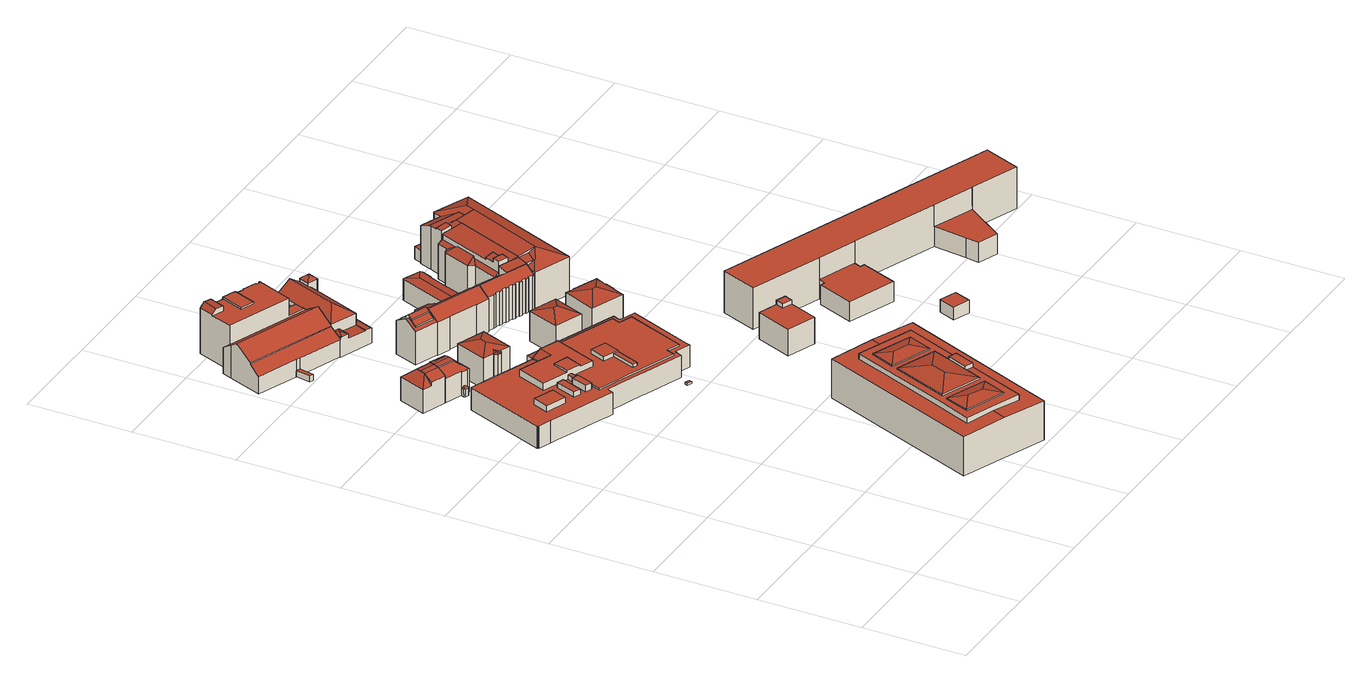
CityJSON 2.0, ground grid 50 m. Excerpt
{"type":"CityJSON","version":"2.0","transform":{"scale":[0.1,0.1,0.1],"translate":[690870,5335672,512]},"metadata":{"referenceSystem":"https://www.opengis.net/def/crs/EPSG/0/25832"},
"CityObjects":{
"building1":{"type":"Building","attributes":{"Gemeindeschluessel":"09162000","HoeheDach":"531.150","HoeheGrund":"515.123","Methode":"2000","NiedrigsteTraufeDesGebaeudes":"526.620","Geometrietyp2DReferenz":"3000","function":"31001_1000","roofType":"2100","measuredHeight":16.03,"storeysAboveGround":3},"geometry":[{"type":"MultiSurface","lod":"2","boundaries":[[[0,1,2,3]],[[0,4,1]],[[5,6,7,8,9,10]],[[11,12,13,14,3,2,15]],[[12,11,6,5]],[[12,5,16,13]],[[7,6,11,15]],[[4,0,10,9]],[[17,0,18]],[[4,9,8]],[[1,4,8,7,15,2]],[[3,14,18,0]],[[14,13,16,17,18]],[[17,16,5,10,0]]],"semantics":{"surfaces":[{"type":"RoofSurface"},{"type":"WallSurface"},{"type":"GroundSurface"}],"values":[0,1,1,1,1,0,2,0,1,0,1,0,0,0]}}]},
"building2":{"type":"Building","attributes":{"Gemeindeschluessel":"09162000","HoeheDach":"518.080","HoeheGrund":"515.080","Methode":"2000","NiedrigsteTraufeDesGebaeudes":"518.080","Geometrietyp2DReferenz":"3000","function":"51009_1610","roofType":"9999","measuredHeight":3},"geometry":[{"type":"MultiSurface","lod":"2","boundaries":[[[19,20,21,22]],[[23,24,25,26]],[[19,26,25,20]],[[21,24,23,22]],[[22,23,26,19]],[[20,25,24,21]]],"semantics":{"surfaces":[{"type":"GroundSurface"},{"type":"RoofSurface"},{"type":"WallSurface"}],"values":[0,1,2,2,2,2]}}]},
"building3":{"type":"Building","attributes":{"Gemeindeschluessel":"09162000","HoeheDach":"531.270","HoeheGrund":"515.135","Methode":"2000","NiedrigsteTraufeDesGebaeudes":"518.689","Geometrietyp2DReferenz":"3000","function":"31001_3020","roofType":"2100","measuredHeight":16.14,"storeysAboveGround":3},"geometry":[{"type":"MultiSurface","lod":"2","boundaries":[[[27,28,29,30,31]],[[32,33,34,35]],[[36,37,38,39]],[[40,34,33,41]],[[42,40,41,43]],[[44,15,45,46]],[[47,32,35,48]],[[49,43,50,51]],[[28,52,53,54,55,29]],[[56,31,30,37,36]],[[15,44,57,48,35,34,40,42,11]],[[43,49,11,42]],[[52,51,50,58,53]],[[45,59,39,38,60,46]],[[61,47,48,57]],[[61,41,33,32,47]],[[62,27,31,56]],[[60,38,37,55,54]],[[62,56,36,39,59]],[[52,28,27,62,59,45,15,11,49,51]],[[44,46,60,54,53,58,61,57]],[[61,58,50,43,41]],[[30,29,55,37]]],"semantics":{"surfaces":[{"type":"WallSurface"},{"type":"RoofSurface"},{"type":"GroundSurface"}],"values":[0,1,1,0,1,0,1,0,0,1,0,0,0,0,0,0,0,0,0,2,1,1,1]}}]},
"building4":{"type":"Building","attributes":{"name":"Technische Universität München","Gemeindeschluessel":"09162000","HoeheDach":"530.570","HoeheGrund":"515.302","Methode":"2000","NiedrigsteTraufeDesGebaeudes":"526.280","Geometrietyp2DReferenz":"3000","function":"31001_3020","roofType":"1000","measuredHeight":15.27,"storeysAboveGround":2},"geometry":[{"type":"MultiSurface","lod":"2","boundaries":[[[63,64,65,66]],[[67,68,69,70]],[[71,72,73,74]],[[75,76,77,78]],[[79,80,81,82,83,84,85]],[[86,87,88,89,90,91]],[[92,93,94,95]],[[96,97,98,99]],[[100,101,102,77,76]],[[103,104,105,106]],[[107,108,109,110]],[[111,112,113,114,115,116,117,118,119,120,121,122,123,124,125,126,127,128]],[[129,108,107,130]],[[87,86,131,132,133,134,135,136,137,138,139,140,118,117,116,115,114,113,112,111,128,67,70,141,142,143,144,145,146,147,148,85,84,83,149,150,151,152,153,71,74,154,155,88]],[[156,157,158,159,160,153,152,151,150,149,83,82]],[[161,162,163,164,165,66,65,166,167,168,95,94,169,170,171,172,173,174,175]],[[176,177,178,179]],[[180,106,105,181]],[[182,104,103,183]],[[184,185,186,187,188,99,98]],[[141,189,190,142]],[[191,185,184,98,97]],[[171,170,169,94,93,192,172]],[[193,194,195,196]],[[197,198,199,200]],[[153,160,72,71]],[[201,202,203,204,79,85,148,147,146,145,205]],[[206,207,198,197,208,209,196,195]],[[132,210,211,133]],[[212,213,204,203]],[[214,215,216,102,101,217,218]],[[194,219,168,167]],[[69,68,127,126,125,124,123,122,121,120,119,220,221,222,223,224,225,226,211,210,227,91,90,89,228,229,73,72,160,159,158,157,156,82,81,230,231,193,196,209,208,197,200,232,176,179,233,234,235,236,237,63,66,165,238,239,96,99,188,162,161,175,240,212,203,202,201,205,241,242,190,189],[181,182,183,180],[243,129,130,244]],[[244,110,109,243]],[[181,105,104,182]],[[173,172,192,245]],[[246,247,248,249]],[[175,174,250,240]],[[249,248,217,101,100,76,75]],[[135,134,133,211,226,225]],[[251,252,213,212,240,250]],[[188,187,163,162]],[[239,238,165,164,186,185,191]],[[200,199,253,232]],[[254,255,219,194,193,231,230,81,80]],[[232,253,177,176]],[[173,245,92,95,168,219,255,254,252,251,250,174]],[[142,190,242,143]],[[139,138,137,136,135,225,224,223,222,221,220,140]],[[86,91,227,131]],[[237,236,235,234,233,256,257,258,259,260,64,63]],[[78,77,102,216]],[[143,242,241,144]],[[186,164,163,187]],[[70,69,189,141]],[[183,103,106,180]],[[179,178,256,233]],[[252,254,80,79,204,213]],[[228,89,88,155,154,229]],[[243,109,108,129]],[[218,217,248,247]],[[144,241,205,145]],[[260,259,258,257,256,178,177,253,199,198,207,206,195,194,167,166,65,64],[78,216,215,214,246,249,75]],[[131,227,210,132]],[[140,220,119,118]],[[130,107,110,244]],[[245,192,93,92]],[[239,191,97,96]],[[74,73,229,154]],[[128,127,68,67]],[[214,218,247,246]]],"semantics":{"surfaces":[{"type":"WallSurface"},{"type":"RoofSurface"},{"type":"GroundSurface"}],"values":[0,0,0,0,0,0,0,0,1,1,1,0,0,2,0,0,0,0,0,0,0,1,1,0,0,0,0,0,0,0,0,0,1,0,0,0,0,0,0,0,0,0,0,0,0,0,1,0,0,0,0,0,0,1,0,0,0,1,0,0,1,0,1,0,0,0,0,0,0,0,0]}}]},
"building5":{"type":"Building","attributes":{"Gemeindeschluessel":"09162000","HoeheDach":"532.480","HoeheGrund":"515.158","Methode":"2000","NiedrigsteTraufeDesGebaeudes":"530.356","Geometrietyp2DReferenz":"3000","function":"31001_3020","roofType":"3100","measuredHeight":17.32,"storeysAboveGround":4},"geometry":[{"type":"MultiSurface","lod":"2","boundaries":[[[261,262,263,264]],[[265,262,261,266,267,268]],[[269,270,271,272]],[[265,268,273,274]],[[269,275,276,277,278,270]],[[267,266,279]],[[262,265,274,280,281,282,275,269,272,263]],[[271,270,278,283,284]],[[282,281,285,286]],[[280,274,273,287,288,289]],[[287,279,288]],[[289,288,279,290,285]],[[261,264,290,279,266]],[[283,278,277]],[[285,290,264,271,284,286]],[[284,283,277,276,286]],[[272,271,264,263]],[[285,281,280,289]],[[273,268,267,279,287]],[[282,286,276,275]]],"semantics":{"surfaces":[{"type":"WallSurface"},{"type":"RoofSurface"},{"type":"GroundSurface"}],"values":[0,0,0,0,0,1,2,1,0,0,1,1,1,1,1,1,0,0,1,0]}}]},
"building6":{"type":"Building","attributes":{"name":"Hochschule für Musik und Theater","Gemeindeschluessel":"09162000","HoeheDach":"540.080","HoeheGrund":"514.900","Methode":"2000","NiedrigsteTraufeDesGebaeudes":"534.260","Geometrietyp2DReferenz":"3000","function":"31001_3020","roofType":"1000","measuredHeight":25.18,"storeysAboveGround":4},"geometry":[{"type":"MultiSurface","lod":"2","boundaries":[[[291,292,293,294]],[[295,296,297,298]],[[299,300,301,302]],[[303,304,305,306]],[[307,308,309,310]],[[311,312,313,314]],[[315,314,313,316,317,318]],[[319,320,321,322]],[[296,292,291,297]],[[323,324,325,326]],[[327,328,309,308]],[[329,294,293,330]],[[331,332,300,321]],[[333,323,326,334]],[[335,336,337,338,339,340]],[[341,342,343,344,345,319,322,299,302,346,347,348,349,336,335,340,350,351,352],[329,330,295,298],[303,306,333,334]],[[347,346,302,301,353,310]],[[320,307,310,353,301,332,331]],[[352,351,350,340,339,354,355,356]],[[320,331,321]],[[313,312,357,338,337,358,359,360,361,362,363,316]],[[323,305,324]],[[318,317,364,365]],[[291,294,297]],[[296,293,292]],[[330,293,296,295]],[[362,361,360,359,358,337,336,349,348,328,327,344,343,342]],[[334,326,304,303]],[[325,324,305,304]],[[357,312,311,366,365,364]],[[322,321,300,299]],[[316,363,356,355,354,339,338,357,364,317]],[[363,362,342,341,352,356]],[[306,305,323,333]],[[344,327,308,307,345]],[[325,304,326]],[[314,315,318,365,366,311]],[[298,297,294,329]],[[332,301,300]],[[347,310,309,328,348]],[[345,307,320,319]]],"semantics":{"surfaces":[{"type":"RoofSurface"},{"type":"WallSurface"},{"type":"GroundSurface"}],"values":[0,1,1,1,1,1,1,1,0,0,0,1,0,1,1,0,1,0,1,0,0,0,1,0,0,1,1,1,0,1,1,0,1,1,1,0,2,1,0,1,1]}}]},
"building7":{"type":"Building","attributes":{"Gemeindeschluessel":"09162000","HoeheDach":"539.660","HoeheGrund":"514.915","Methode":"2000","NiedrigsteTraufeDesGebaeudes":"521.446","Geometrietyp2DReferenz":"3000","function":"31001_3020","roofType":"3100","measuredHeight":24.75,"storeysAboveGround":5},"geometry":[{"type":"MultiSurface","lod":"2","boundaries":[[[367,368,369,370]],[[371,372,373]],[[374,375,376]],[[377,378,379,380,381,382,383]],[[384,372,371,385]],[[386,387,388,389,390,391]],[[373,372,374]],[[392,393,394,395,396,376,375,397,398]],[[399,373,374,376,400]],[[401,402,403,404,405,383,382,406,407]],[[408,409,410,411]],[[412,413,414,415]],[[416,417,418,419,420,421,422,423]],[[424,425,426,427,385,371,399,400,396,395,428]],[[429,430,431,367,370]],[[396,400,376]],[[428,395,394,432]],[[433,434,435,436]],[[390,389,437,438]],[[439,440,388,387]],[[441,442,443,444]],[[445,446,447,448,407,406]],[[401,407,448,411,410,449,450]],[[451,378,377,452]],[[453,454,423,422]],[[455,456,453,422,421]],[[411,448,447,457,458,408]],[[459,460,461,462]],[[463,464,456,455]],[[449,410,409,465]],[[379,370,369,380]],[[420,419,466,402,467,468,469]],[[427,426,452]],[[437,389,388,440,470,471]],[[472,473,474,475]],[[404,403,476]],[[441,477,398,397,478,479,442]],[[427,452,384,385]],[[455,421,420,469,480,474,473,461,460,481,391,390,438,482,483,484,435,434,485,463]],[[401,467,402]],[[429,370,379,378,451,486]],[[439,487,484,483,470,440]],[[488,489,425,424]],[[432,394,393,490]],[[491,445,406,382,381]],[[492,392,398,477]],[[444,443,418,417]],[[493,415,414,431,430]],[[438,437,471,482]],[[494,404,476,479,478]],[[386,391,481,495]],[[371,373,399]],[[462,461,473,472]],[[377,405,494,478,397,375,374,372,384,452]],[[403,402,466]],[[491,381,380,369,368,496,413,412]],[[488,493,430,429,486,489]],[[469,468,497,465,409,408,458,480]],[[436,435,484,487]],[[419,418,443,442,479,476,403,466]],[[431,414,413,496,367]],[[482,471,470,483]],[[498,457,447,446]],[[499,416,423,454,464,463,485]],[[467,401,450,497,468]],[[367,496,368]],[[377,383,405]],[[494,405,404]],[[499,485,434,433]],[[456,464,454,453]],[[465,497,450,449]],[[490,393,392,492]],[[498,475,474,480,458,457]],[[493,488,424,428,432,490,492,477,441,444,417,416,499,433,436,487,439,387,386,495,459,462,472,475,498,446,445,491,412,415]],[[425,489,486,451,452,426]],[[495,481,460,459]]],"semantics":{"surfaces":[{"type":"RoofSurface"},{"type":"WallSurface"},{"type":"GroundSurface"}],"values":[0,0,1,0,1,1,0,0,0,0,1,1,1,1,0,1,1,1,1,1,1,1,1,1,0,1,0,1,1,0,1,1,1,0,1,1,1,0,0,1,1,1,1,1,1,1,1,1,1,0,1,0,1,1,1,1,1,1,1,0,0,1,1,1,0,0,0,1,1,0,1,1,1,2,0,1]}}]},
"building8":{"type":"Building","attributes":{"Gemeindeschluessel":"09162000","HoeheDach":"516.650","HoeheGrund":"515.582","Methode":"2000","NiedrigsteTraufeDesGebaeudes":"516.650","Geometrietyp2DReferenz":"3000","function":"31001_2000","roofType":"1000","measuredHeight":1.07},"geometry":[{"type":"MultiSurface","lod":"2","boundaries":[[[500,501,502,503]],[[504,505,502,501]],[[503,502,505,506]],[[507,504,501,500]],[[506,505,504,507]],[[500,503,506,507]]],"semantics":{"surfaces":[{"type":"WallSurface"},{"type":"RoofSurface"},{"type":"GroundSurface"}],"values":[0,1,0,0,0,2]}}]},
"building9":{"type":"Building","attributes":{"Gemeindeschluessel":"09162000","HoeheDach":"536.750","HoeheGrund":"514.980","Methode":"1000","NiedrigsteTraufeDesGebaeudes":"531.527","Geometrietyp2DReferenz":"3000","function":"31001_3020","roofType":"3100","measuredHeight":21.77,"storeysAboveGround":3},"geometry":[{"type":"MultiSurface","lod":"2","boundaries":[[[508,509,510,511,512]],[[513,514,515,516]],[[508,512,517,518]],[[519,520,521,511,510,522,523,524,525,526]],[[527,515,514,528]],[[529,530,531,532]],[[529,532,526,525,517,512,511,521]],[[533,534,535,536]],[[537,523,522,538]],[[521,520,539,528,514,513,534,533,530,529]],[[538,522,510,509]],[[540,518,517,525,524]],[[528,539,541,527]],[[534,513,516,535]],[[508,518,540,537,538,509]],[[530,533,536,531]],[[519,541,539,520]],[[540,524,523,537]],[[519,526,532,531,536,535,516,515,527,541]]],"semantics":{"surfaces":[{"type":"WallSurface"},{"type":"RoofSurface"},{"type":"GroundSurface"}],"values":[0,1,0,1,0,0,1,0,0,0,0,0,1,1,2,1,0,0,0]}}]},
"building10":{"type":"Building","attributes":{"Gemeindeschluessel":"09162000","HoeheDach":"535.410","HoeheGrund":"515.060","Methode":"2000","NiedrigsteTraufeDesGebaeudes":"530.399","Geometrietyp2DReferenz":"3000","function":"31001_3020","roofType":"3100","measuredHeight":20.35,"storeysAboveGround":3},"geometry":[{"type":"MultiSurface","lod":"2","boundaries":[[[542,543,544,545,546,547]],[[548,549,550,551]],[[552,553,549,548]],[[554,555,556,557]],[[558,523,553,552]],[[544,543,551,550]],[[559,560,561,562]],[[563,564,565,566,567]],[[566,565,561,560,568,547,546,569,570,511]],[[571,572,573,556,555,567,566,511,512,574]],[[575,568,560,559]],[[576,574,512,577]],[[563,554,557,578,579,580,576,577,581,582,558,552,548,551,543,542,575,559,562,564]],[[562,561,565,564]],[[557,556,573,578]],[[542,547,568,575]],[[578,573,572,579]],[[563,567,555,554]],[[579,572,571,580]],[[546,545,569]],[[523,558,582,583]],[[581,577,512,511,570,584]],[[523,583,584,570,569,545,544,550,549,553]],[[581,584,583,582]],[[580,571,574,576]]],"semantics":{"surfaces":[{"type":"WallSurface"},{"type":"RoofSurface"},{"type":"GroundSurface"}],"values":[0,0,0,0,0,0,0,0,1,1,0,0,2,0,0,0,0,0,0,0,0,0,1,0,0]}}]},
"building11":{"type":"Building","attributes":{"Gemeindeschluessel":"09162000","HoeheDach":"533.040","HoeheGrund":"515.183","Methode":"2000","NiedrigsteTraufeDesGebaeudes":"530.057","Geometrietyp2DReferenz":"3000","function":"31001_3020","roofType":"3200","measuredHeight":17.86,"storeysAboveGround":4},"geometry":[{"type":"MultiSurface","lod":"2","boundaries":[[[585,586,587]],[[588,589,587,586]],[[590,591,592,585,587]],[[593,590,587,589]],[[585,592,594,586]],[[588,586,594,595]],[[591,594,592]],[[593,595,594,591,590]],[[593,589,588,595]]],"semantics":{"surfaces":[{"type":"RoofSurface"},{"type":"WallSurface"},{"type":"GroundSurface"}],"values":[0,1,0,1,0,1,0,1,2]}}]},
"building12":{"type":"Building","attributes":{"Gemeindeschluessel":"09162000","HoeheDach":"527.016","HoeheGrund":"515.016","Methode":"3220","NiedrigsteTraufeDesGebaeudes":"527.016","Geometrietyp2DReferenz":"3000","function":"31001_3020","roofType":"9999","measuredHeight":12,"storeysAboveGround":3},"geometry":[{"type":"MultiSurface","lod":"2","boundaries":[[[596,597,598,599]],[[597,600,601,598]],[[602,599,598,601,603,604]],[[605,606,604,603]],[[600,605,603,601]],[[607,596,599,602]],[[606,605,600,597,596,607]],[[606,607,602,604]]],"semantics":{"surfaces":[{"type":"WallSurface"},{"type":"GroundSurface"},{"type":"RoofSurface"}],"values":[0,0,1,0,0,0,2,0]}}]},
"building13":{"type":"Building","attributes":{"Gemeindeschluessel":"09162000","HoeheDach":"526.330","HoeheGrund":"515.032","Methode":"2000","NiedrigsteTraufeDesGebaeudes":"525.364","Geometrietyp2DReferenz":"3000","function":"31001_3020","roofType":"3200","measuredHeight":11.3,"storeysAboveGround":3},"geometry":[{"type":"MultiSurface","lod":"2","boundaries":[[[608,609,610,611]],[[612,613,614,615,616,617]],[[618,619,620,621]],[[610,609,622,623]],[[624,625,608,611]],[[619,612,617,601,620]],[[626,627,615,614,628,629]],[[619,618,630,631,622,609,608,625,632,629,628,613,612]],[[622,631,633,623]],[[601,617,616,598]],[[624,611,610,623,633,634,621,620,601,598,627,626,635]],[[598,616,615,627]],[[630,618,621,634]],[[613,628,614]],[[626,629,632,635]],[[633,631,630,634]],[[632,625,624,635]]],"semantics":{"surfaces":[{"type":"WallSurface"},{"type":"RoofSurface"},{"type":"GroundSurface"}],"values":[0,1,0,0,0,0,0,1,0,0,2,0,0,1,0,0,0]}}]},
"building14":{"type":"Building","attributes":{"Gemeindeschluessel":"09162000","HoeheDach":"533.520","HoeheGrund":"515.216","Methode":"2000","NiedrigsteTraufeDesGebaeudes":"530.855","Geometrietyp2DReferenz":"3000","function":"31001_3020","roofType":"3200","measuredHeight":18.3,"storeysAboveGround":4},"geometry":[{"type":"MultiSurface","lod":"2","boundaries":[[[636,637,638,639,640]],[[641,642,638,637]],[[643,644,645,646]],[[643,647,648,649,644]],[[650,651,652,653]],[[646,645,642,641]],[[654,655,656,657]],[[658,659,655,654]],[[660,653,652,661]],[[643,646,641,637,636,660,661,662,658,654,657,647]],[[662,661,652,651,663]],[[639,638,642,645,644,649,664]],[[640,639,664,650,653]],[[662,663,659,658]],[[657,656,648,647]],[[650,664,649,648,656,655,659,663,651]],[[636,640,653,660]]],"semantics":{"surfaces":[{"type":"WallSurface"},{"type":"RoofSurface"},{"type":"GroundSurface"}],"values":[0,0,0,0,1,0,0,0,0,2,0,1,1,0,0,1,0]}}]},
"building15":{"type":"Building","attributes":{"Gemeindeschluessel":"09162000","HoeheDach":"536.423","HoeheGrund":"515.153","Methode":"2000","NiedrigsteTraufeDesGebaeudes":"531.749","Geometrietyp2DReferenz":"3000","function":"31001_3020","roofType":"3100","measuredHeight":21.27,"storeysAboveGround":3},"geometry":[{"type":"MultiSurface","lod":"2","boundaries":[[[665,666,667,668]],[[669,670,671,672]],[[673,674,675,676,677,678,679,680,669,672,681,682,683,665,668,684,685,686,687,688,689,690,691,692,693,694,563,564,562,559,695,696,697]],[[682,698,699,683]],[[700,701,564,563,567]],[[690,702,703,691]],[[676,704,705,677]],[[564,701,706,562]],[[686,707,708,687]],[[684,709,710,685]],[[559,711,712,695]],[[713,714,715,716]],[[674,717,718,675]],[[719,720,700,567,721,722,723,703,702,724,725,708,707,710,709,667,666,699,698,726,671,670,727,728,729,705,704,718,717,730]],[[691,703,723,692]],[[681,726,698,682]],[[673,697,715,714,719,730]],[[675,718,704,676]],[[715,697,696,731,732,716]],[[677,705,729,678]],[[720,713,716,732]],[[694,721,567,563]],[[668,667,709,684]],[[695,712,731,696]],[[562,706,711,559]],[[685,710,707,686]],[[720,732,731,712,711,706,701,700]],[[693,722,721,694]],[[688,725,724,689]],[[680,727,670,669]],[[672,671,726,681]],[[719,714,713,720]],[[692,723,722,693]],[[678,729,728,679]],[[689,724,702,690]],[[673,730,717,674]],[[683,699,666,665]],[[679,728,727,680]],[[687,708,725,688]]],"semantics":{"surfaces":[{"type":"WallSurface"},{"type":"GroundSurface"},{"type":"RoofSurface"}],"values":[0,0,1,0,0,0,0,0,0,0,0,2,0,2,0,0,0,0,0,0,0,0,0,0,0,0,2,0,0,0,0,0,0,0,0,0,0,0,0]}}]},
"building16":{"type":"Building","attributes":{"Gemeindeschluessel":"09162000","HoeheDach":"528.180","HoeheGrund":"512.948","Methode":"2000","NiedrigsteTraufeDesGebaeudes":"526.080","Geometrietyp2DReferenz":"3000","function":"31001_3020","roofType":"1000","measuredHeight":15.23,"storeysAboveGround":2},"geometry":[{"type":"MultiSurface","lod":"2","boundaries":[[[733,734,735,736,737,738,739]],[[740,741,739,738,742,743]],[[744,733,739,741]],[[745,746,744,741,740]],[[745,740,743,747,736,735]],[[737,748,742,738]],[[733,744,746,734]],[[736,747,748,737]],[[745,735,734,746]],[[747,743,742,748]]],"semantics":{"surfaces":[{"type":"RoofSurface"},{"type":"WallSurface"},{"type":"GroundSurface"}],"values":[0,1,1,2,1,1,1,1,1,0]}}]},
"building17":{"type":"Building","attributes":{"Gemeindeschluessel":"09162000","HoeheDach":"538.830","HoeheGrund":"514.330","Methode":"2000","NiedrigsteTraufeDesGebaeudes":"531.621","Geometrietyp2DReferenz":"3000","function":"31001_3020","roofType":"1000","measuredHeight":24.5,"storeysAboveGround":3},"geometry":[{"type":"MultiSurface","lod":"2","boundaries":[[[749,750,751,731,752]],[[753,754,755,756]],[[757,758,759,760,761,762]],[[763,764,760,759,765,755,754,766,767]],[[768,769,770,771]],[[763,772,773,764]],[[774,775,776]],[[777,778,751,750,779]],[[780,781,782,783,767,766]],[[784,783,782,770,769,775]],[[775,774,784]],[[780,766,754,753]],[[777,779,785,786]],[[787,756,755,765,788,789,752,731]],[[790,774,776,785,779]],[[787,778,777,786,768,771,781,780,753,756]],[[759,758,788,765]],[[749,790,750]],[[764,773,761,760]],[[750,790,779]],[[761,773,772,762]],[[768,786,785,776,775,769]],[[757,789,788,758]],[[763,767,783,784,774,790,749,752,789,757,762,772]],[[771,770,782,781]],[[787,731,751,778]]],"semantics":{"surfaces":[{"type":"RoofSurface"},{"type":"WallSurface"},{"type":"GroundSurface"}],"values":[0,1,1,0,1,1,0,1,1,0,1,1,1,1,0,2,1,1,1,0,0,1,0,1,1,1]}}]},
"building18":{"type":"Building","attributes":{"Gemeindeschluessel":"09162000","HoeheDach":"538.000","HoeheGrund":"515.130","Methode":"2000","NiedrigsteTraufeDesGebaeudes":"533.919","Geometrietyp2DReferenz":"3000","function":"31001_3020","roofType":"3100","measuredHeight":22.87,"storeysAboveGround":3},"geometry":[{"type":"MultiSurface","lod":"2","boundaries":[[[791,792,793,794,795,796,797,798]],[[697,673,799,800,801,715,802]],[[803,801,800]],[[804,798,797,805]],[[806,807,803,800,799,808]],[[809,802,806,793,810,811]],[[811,810,812,813]],[[814,815,816,817]],[[803,807,715,801]],[[818,819,809,811,813]],[[809,819,697,802]],[[793,792,820,810]],[[812,821,815,814,813]],[[802,715,807,806]],[[791,798,822,823,824]],[[825,816,815,821]],[[826,822,798,804]],[[794,827,795]],[[828,823,822,826]],[[829,830,796,795,827]],[[831,832,833,834]],[[832,835,806,808,833]],[[836,837,817,816,825,838]],[[673,834,833,808,799]],[[810,821,812]],[[828,836,838,839,824,823]],[[831,834,673,697,819,818,837,836,828,826,804,805,830,829]],[[840,839,838,825,821,810,820]],[[831,829,827,835,832]],[[805,797,796,830]],[[837,818,813,814,817]],[[806,835,827,794,793]],[[840,791,824,839]],[[791,840,820,792]]],"semantics":{"surfaces":[{"type":"RoofSurface"},{"type":"WallSurface"},{"type":"GroundSurface"}],"values":[0,1,1,1,0,0,0,0,0,1,1,1,1,1,0,1,1,0,1,1,1,0,1,1,1,1,2,0,1,1,1,0,1,1]}}]},
"building19":{"type":"Building","attributes":{"Gemeindeschluessel":"09162000","HoeheDach":"522.199","HoeheGrund":"515.890","Methode":"1000","NiedrigsteTraufeDesGebaeudes":"522.199","Geometrietyp2DReferenz":"3000","function":"31001_2000","roofType":"1000","measuredHeight":6.31},"geometry":[{"type":"MultiSurface","lod":"2","boundaries":[[[841,842,843,844]],[[844,843,845,846]],[[843,842,847,845]],[[848,847,842,841]],[[846,845,847,848]],[[846,848,841,844]]],"semantics":{"surfaces":[{"type":"WallSurface"},{"type":"RoofSurface"},{"type":"GroundSurface"}],"values":[0,0,1,0,0,2]}}]},
"building20":{"type":"Building","attributes":{"Gemeindeschluessel":"09162000","HoeheDach":"521.610","HoeheGrund":"515.478","Methode":"2000","NiedrigsteTraufeDesGebaeudes":"521.610","Geometrietyp2DReferenz":"3000","function":"31001_3020","roofType":"1000","measuredHeight":6.13},"geometry":[{"type":"MultiSurface","lod":"2","boundaries":[[[849,850,851,852]],[[853,849,852,854,855]],[[856,857,851,850,858]],[[853,858,850,849]],[[854,857,856,855]],[[852,851,857,854]],[[855,856,858,853]]],"semantics":{"surfaces":[{"type":"WallSurface"},{"type":"GroundSurface"},{"type":"RoofSurface"}],"values":[0,1,2,0,0,0,0]}}]},
"building21":{"type":"Building","attributes":{"name":"Staatliches Museum Ägyptischer Kunst Hochschule für Fernsehen und Film","Gemeindeschluessel":"09162000","HoeheDach":"536.580","HoeheGrund":"515.971","Methode":"2000","NiedrigsteTraufeDesGebaeudes":"525.775","Geometrietyp2DReferenz":"3000","function":"31001_3020","roofType":"9999","measuredHeight":20.61,"storeysAboveGround":4},"geometry":[{"type":"MultiSurface","lod":"2","boundaries":[[[859,860,861,862,863,864,865,866,867,868,869,870,871,872,873,874,875,876,877,878,879,880,881]],[[882,883,884,885,886]],[[871,887,888,872]],[[859,881,889,890,882,886,860]],[[866,891,892,867]],[[867,892,893,868]],[[875,894,895,876]],[[878,896,897,879]],[[879,897,898,880]],[[899,900,887,901]],[[871,870,902,901,887]],[[882,890,903,883]],[[863,862,884,883,903,904]],[[868,893,905,869]],[[872,888,906,873]],[[861,885,884,862]],[[874,907,894,875]],[[869,905,902,870]],[[865,864,908,900,899,909]],[[895,894,907,906,888,887,900,908,904,903,890,889,898,897,896]],[[880,898,889,881]],[[865,909,891,866]],[[863,904,908,864]],[[860,886,885,861]],[[895,896,878,877,876]],[[892,891,909,899,901,902,905,893]],[[873,906,907,874]]],"semantics":{"surfaces":[{"type":"GroundSurface"},{"type":"RoofSurface"},{"type":"WallSurface"}],"values":[0,1,2,2,2,2,2,2,2,2,2,2,2,2,2,2,2,2,2,1,2,2,2,2,2,1,2]}}]}
},
"vertices":[
[241,2479,188],[225,2437,165],[297,2411,166],[313,2451,188],[225,2437,146],[230,2588,147],[230,2588,31],[180,2454,31],[180,2454,146],[180,2455,146],[180,2455,147],[348,2542,31],[348,2542,147],[332,2500,188],[322,2475,191],[297,2411,31],[259,2528,188],[259,2527,188],[250,2503,191],
[185,3002,31],[200,3073,31],[219,3066,31],[205,2995,31],[205,2995,61],[219,3066,61],[200,3073,61],[185,3002,61],
[398,2350,31],[406,2353,31],[406,2353,68],[403,2352,70],[398,2350,67],[405,2447,193],[414,2472,189],[333,2503,189],[324,2478,193],[379,2362,70],[395,2369,80],[382,2374,69],[378,2364,69],[333,2503,184],[414,2472,184],[348,2542,148],[474,2494,148],[297,2411,150],[383,2378,31],[383,2378,150],[396,2422,189],[314,2454,189],[474,2494,31],[425,2362,148],[425,2362,31],[411,2367,31],[411,2367,150],[410,2363,148],[410,2363,68],[382,2356,67],[314,2454,184],[422,2363,150],[378,2364,31],[382,2374,148],[396,2422,184],[382,2356,31],
[531,1793,143],[531,1793,150],[587,1938,150],[587,1938,143],[145,1884,33],[145,1884,143],[146,1888,143],[146,1888,33],[1086,1985,33],[1086,1985,143],[1090,1983,143],[1090,1983,33],[740,1879,150],[740,1879,171],[769,1956,171],[769,1956,150],[626,2161,149],[626,2162,149],[626,2162,143],[639,2195,143],[639,2195,33],[626,2162,33],[626,2161,33],[1036,1621,33],[1045,1644,33],[1163,1951,33],[1163,1951,143],[1045,1644,143],[1036,1621,143],[644,2004,177],[644,2004,186],[614,1927,186],[614,1927,177],[490,1837,143],[490,1837,174],[521,1917,174],[521,1917,143],[791,1859,171],[816,1850,171],[845,1926,171],[367,1870,172],[396,1945,172],[296,1984,172],[267,1908,172],[461,1848,168],[499,1948,168],[466,1961,168],[427,1861,168],[243,1847,33],[343,1808,33],[399,1787,33],[432,1774,33],[462,1763,33],[492,1751,33],[512,1743,33],[540,1732,33],[540,1732,143],[512,1743,143],[492,1751,143],[462,1763,143],[432,1774,143],[399,1787,143],[343,1808,143],[243,1847,143],[210,1859,143],[210,1859,33],[499,1948,143],[461,1848,143],[962,1649,33],[961,1645,33],[957,1647,33],[951,1633,33],[944,1613,33],[753,1686,33],[728,1696,33],[677,1715,33],[617,1738,33],[552,1763,33],[143,1889,33],[295,2284,33],[298,2283,33],[299,2286,33],[364,2261,33],[398,2248,33],[498,2210,33],[625,2161,33],[773,2143,33],[832,2121,33],[909,2091,33],[1076,2027,33],[1099,2018,33],[1089,1979,33],[1128,1964,33],[773,2143,143],[832,2121,143],[909,2091,143],[1076,2027,143],[1099,2018,143],[545,1954,143],[547,1953,143],[547,1953,165],[567,1945,165],[567,1945,143],[614,1927,150],[680,1902,150],[680,1902,177],[587,1938,186],[567,1945,186],[547,1953,186],[545,1954,186],[545,1954,177],[418,2002,177],[418,2002,143],[1010,1657,143],[1010,1657,150],[944,1682,150],[944,1682,143],[267,1908,143],[296,1984,143],[396,1945,143],[367,1870,143],[532,1913,174],[552,1906,174],[552,1906,165],[532,1913,165],[532,1913,143],[143,1889,143],[295,2284,143],[521,1825,174],[574,2030,186],[760,2110,143],[760,2110,150],[766,2125,150],[766,2125,143],[1069,2008,143],[1069,2008,150],[1053,1968,150],[1053,1968,143],[398,2248,143],[498,2210,143],[625,2161,143],[625,2161,148],[364,2261,143],[825,2102,150],[901,2073,150],[901,2073,143],[825,2102,143],[961,1645,143],[957,1647,143],[600,2096,143],[600,2096,148],[772,1737,150],[816,1850,150],[845,1926,150],[816,1850,166],[772,1737,166],[760,2110,177],[552,1763,143],[617,1738,143],[677,1715,143],[728,1696,143],[753,1686,143],[944,1613,143],[951,1633,143],[962,1649,143],[1128,1964,143],[1089,1979,143],[667,2146,143],[694,2136,143],[1119,1943,143],[929,1642,143],[760,1706,143],[736,1715,143],[684,1735,143],[625,1757,143],[552,1906,143],[521,1825,143],[473,2145,143],[299,2286,143],[298,2283,143],[466,1961,143],[427,1861,143],[574,2030,177],[748,1746,150],[748,1746,166],[791,1859,166],[791,1859,150],[473,2145,177],[600,2096,177],[641,2080,177],[1119,1943,150],[667,2146,177],[694,2136,177],[929,1642,150],[760,1706,150],[736,1715,150],[684,1735,150],[625,1757,150],
[560,2279,184],[560,2279,32],[561,2284,32],[561,2284,184],[545,2270,32],[559,2279,184],[546,2270,184],[545,2270,184],[671,2419,32],[671,2419,184],[612,2264,184],[612,2264,32],[528,2276,184],[528,2276,32],[533,2472,32],[533,2472,184],[534,2471,184],[670,2420,184],[543,2290,190],[524,2293,32],[525,2297,32],[474,2317,32],[580,2386,205],[569,2357,205],[525,2297,184],[474,2317,184],[528,2277,184],[524,2292,184],[524,2293,184],[551,2311,190],
[1024,279,273],[1099,249,273],[1183,284,257],[986,362,257],[1137,167,252],[1137,167,257],[940,244,257],[940,244,252],[1105,661,252],[1105,661,259],[1301,583,259],[1301,583,252],[1164,809,252],[1164,809,257],[1360,732,257],[1360,732,252],[1229,400,259],[1229,400,272],[1269,500,272],[1269,500,259],[1520,804,29],[1520,804,223],[1205,10,223],[1205,10,29],[997,91,29],[997,91,229],[781,175,223],[781,175,29],[1195,314,252],[1195,314,259],[999,392,259],[999,392,252],[1314,614,257],[1278,696,272],[1199,728,272],[1117,692,257],[1269,384,272],[1309,484,272],[986,362,252],[1183,284,252],[1136,452,281],[1164,524,281],[1314,614,252],[1117,692,252],[1279,814,252],[1418,759,252],[1418,759,225],[1279,814,228],[1146,867,225],[1146,867,252],[1025,159,252],[1159,106,252],[1223,268,252],[1269,384,252],[1229,400,252],[1279,527,252],[1269,500,252],[1309,484,252],[1354,598,252],[1082,706,252],[952,376,252],[887,213,252],[1279,527,259],[1082,706,225],[952,376,225],[887,213,225],[1308,888,228],[1354,598,225],[1309,484,225],[1269,384,225],[1223,268,225],[1159,106,225],[1025,159,229],[1096,972,223],[1096,972,29],[1308,888,29],
[711,3279,207],[697,3313,188],[695,3314,186],[675,3262,186],[472,2966,127],[493,3022,127],[463,3001,137],[454,3037,127],[454,3037,153],[440,3000,127],[585,2987,163],[688,3257,163],[675,3262,172],[695,3314,172],[675,3322,186],[642,3334,209],[549,3088,209],[493,3022,106],[472,2966,103],[409,3435,29],[364,3452,29],[364,3452,258],[367,3451,258],[367,3451,251],[409,3435,251],[200,3073,115],[219,3066,115],[430,2985,115],[429,2982,113],[433,2981,113],[21,3203,153],[0,3150,115],[433,2980,127],[433,2981,127],[528,3229,163],[516,3198,163],[513,3190,163],[457,3044,163],[454,3037,163],[625,3340,197],[577,3359,163],[478,3349,104],[478,3349,138],[561,3317,138],[561,3317,104],[745,3295,29],[745,3295,187],[726,3245,187],[726,3245,29],[183,3525,29],[117,3350,29],[117,3350,158],[117,3351,157],[117,3351,251],[156,3453,251],[156,3453,255],[183,3525,255],[596,2918,29],[596,2918,102],[564,2930,106],[564,2930,103],[429,2982,29],[720,3245,186],[721,3247,188],[725,3246,188],[430,2985,29],[252,3495,29],[252,3495,251],[297,3478,251],[297,3478,29],[326,3343,258],[326,3343,251],[366,3455,29],[366,3455,258],[65,3318,29],[65,3318,190],[82,3363,158],[82,3363,29],[625,3340,29],[576,3359,29],[576,3359,97],[577,3359,97],[536,3250,143],[536,3250,162],[688,3257,106],[585,2987,106],[176,3445,277],[204,3518,277],[212,3431,251],[212,3431,275],[582,3373,94],[499,3405,95],[478,3412,29],[478,3412,251],[475,3405,251],[475,3405,29],[240,3504,251],[240,3504,275],[452,3282,143],[516,3198,157],[516,3198,164],[432,3230,164],[432,3230,251],[301,3480,258],[258,3368,258],[490,3400,29],[490,3400,251],[493,3407,251],[493,3407,29],[485,3117,214],[0,3150,29],[21,3203,157],[52,3283,214],[499,3405,251],[410,3438,251],[258,3368,251],[301,3480,251],[298,3481,251],[253,3498,251],[720,3245,102],[298,3481,29],[661,3089,29],[661,3089,102],[219,3066,29],[675,3322,29],[200,3073,29],[721,3247,29],[454,3037,157],[410,3438,29],[744,3296,188],[452,3282,162],[582,3373,29],[253,3498,29],
[892,1558,36],[892,1558,46],[898,1572,46],[898,1572,36],[914,1549,46],[919,1563,46],[919,1563,36],[914,1549,36],
[634,2623,30],[671,2715,30],[671,2715,210],[655,2677,234],[634,2623,195],[645,2681,248],[651,2699,235],[557,2735,235],[550,2717,248],[518,2667,195],[518,2667,30],[567,2761,207],[661,2725,207],[645,2681,234],[675,2714,210],[683,2736,196],[561,2782,196],[538,2721,234],[550,2717,234],[557,2735,230],[651,2699,230],[629,2639,205],[629,2639,212],[535,2675,212],[535,2675,205],[638,2663,230],[638,2663,235],[544,2699,235],[544,2699,230],[683,2736,30],[675,2714,30],[661,2725,212],[561,2782,30],[567,2761,212],
[854,2663,31],[754,2703,31],[754,2703,199],[757,2702,199],[757,2702,194],[854,2663,195],[764,2733,31],[764,2733,184],[766,2731,184],[766,2731,31],[693,2761,31],[693,2761,184],[904,2516,31],[904,2516,193],[840,2540,193],[840,2540,31],[683,2736,31],[944,2622,31],[944,2622,199],[932,2595,219],[932,2595,31],[907,2523,31],[935,2594,31],[935,2594,219],[927,2573,234],[907,2523,198],[945,2627,196],[749,2682,208],[670,2713,208],[696,2595,193],[696,2597,194],[841,2541,194],[632,2620,193],[945,2627,31],[632,2620,31],[634,2623,31],[841,2541,31],[696,2597,31],[696,2595,31],[671,2715,31],[675,2714,31],[675,2714,207],[671,2715,207],
[946,2226,210],[917,2327,181],[856,2171,181],[917,2327,32],[856,2171,32],[994,2118,181],[994,2119,181],[965,2219,210],[994,2118,32],[1056,2274,181],[1056,2274,32],
[771,2751,150],[872,2711,150],[872,2711,30],[771,2751,30],[854,2663,150],[854,2663,30],[764,2733,30],[754,2703,30],[766,2731,30],[754,2703,150],[766,2731,150],[764,2733,150],
[1042,2867,134],[1040,2868,134],[1040,2868,30],[1042,2867,30],[899,2646,143],[997,2895,143],[973,2959,135],[971,2960,134],[872,2711,134],[854,2663,134],[974,2702,134],[945,2627,134],[945,2627,30],[974,2702,30],[997,2760,134],[997,2760,30],[1061,2914,30],[1061,2914,134],[1061,2925,30],[971,2960,30],[1059,2926,135],[1061,2925,134],[976,2702,134],[998,2759,134],[1058,2916,134],[998,2759,30],[976,2702,30],[1058,2916,30],
[1208,2030,32],[1230,2087,32],[1230,2087,189],[1208,2032,189],[1208,2030,189],[1232,2086,32],[1232,2086,189],[1248,2133,32],[1248,2133,189],[1250,2132,189],[1250,2132,32],[1271,2190,32],[1271,2190,189],[1271,2189,189],[1148,2146,215],[1109,2253,189],[1108,2253,189],[1045,2093,189],[1231,2207,32],[1231,2207,189],[1231,2205,189],[1231,2205,32],[1149,2239,32],[1149,2239,189],[1045,2093,32],[1108,2253,32],[1148,2238,32],[1148,2238,189],[1170,2138,215],
[1041,2472,31],[1041,2472,199],[1043,2476,202],[1043,2476,31],[1090,2453,31],[1090,2453,199],[1076,2458,199],[1076,2458,31],[1155,2428,31],[1146,2431,31],[1148,2435,31],[1127,2444,31],[1125,2440,31],[1111,2445,31],[1113,2449,31],[1091,2457,31],[1078,2462,31],[1057,2470,31],[1055,2466,31],[1022,2484,31],[1020,2480,31],[1006,2485,31],[1008,2489,31],[987,2497,31],[985,2493,31],[971,2498,31],[973,2502,31],[952,2510,31],[950,2507,31],[938,2511,31],[976,2610,31],[1068,2573,31],[1193,2524,31],[1057,2470,202],[1055,2466,199],[926,2572,234],[935,2594,218],[971,2498,199],[973,2502,201],[1127,2444,203],[1125,2440,200],[932,2595,218],[1006,2485,199],[1008,2489,202],[1022,2484,202],[1020,2480,199],[944,2622,197],[976,2610,198],[1071,2516,237],[1174,2475,237],[1193,2524,244],[1090,2565,244],[1146,2431,200],[1148,2435,203],[1174,2475,234],[1071,2516,234],[938,2511,198],[950,2507,199],[952,2510,201],[985,2493,199],[987,2497,202],[1078,2462,202],[1091,2457,202],[1113,2449,203],[1111,2445,200],[1155,2428,200],[1068,2573,197],[1090,2565,197],
[1347,1309,141],[1484,1257,141],[1487,1256,141],[1539,1392,141],[1491,1410,141],[1506,1449,141],[1413,1484,141],[1553,1431,9],[1413,1484,9],[1506,1449,162],[1553,1431,162],[1347,1309,9],[1487,1256,9],[1484,1257,9],[1539,1392,162],[1491,1410,162],
[1150,2715,211],[1114,2691,196],[1114,2691,197],[1090,2565,211],[1327,2865,23],[1327,2865,249],[1193,2524,249],[1193,2524,23],[1104,2598,268],[1151,2580,268],[1151,2580,243],[1142,2583,242],[1142,2583,260],[1104,2598,249],[1122,2644,238],[1160,2629,242],[1137,2546,243],[1272,2886,243],[1224,2905,238],[1183,2863,23],[1183,2863,197],[1203,2913,197],[1203,2913,23],[1122,2644,249],[1160,2629,260],[1189,2815,220],[1182,2863,197],[1154,2855,198],[1099,2718,23],[1114,2691,23],[1099,2718,197],[1272,2886,23],[1221,2906,23],[1221,2906,209],[1224,2905,211],[1189,2815,211],[1152,2854,197],[1152,2854,23],[1068,2573,23],[1137,2546,268],[1090,2565,268],[1150,2715,220],
[1406,2920,242],[1390,2878,242],[1430,2862,260],[1446,2904,260],[1393,3033,220],[1393,3033,219],[1391,3029,219],[1377,2992,219],[1155,2428,219],[1174,2476,219],[1174,2476,237],[1193,2524,248],[1214,2461,237],[1377,2992,31],[1391,3029,31],[1283,2489,260],[1248,2502,244],[1153,2424,219],[1327,2865,248],[1339,2898,248],[1326,2865,248],[1285,2919,242],[1272,2886,242],[1272,2886,259],[1285,2919,259],[1234,2939,253],[1221,2906,253],[1272,2886,31],[1327,2865,31],[1390,2878,248],[1285,2919,248],[1322,3013,219],[1271,3033,219],[1251,2981,242],[1234,2939,248],[1322,3013,31],[1573,2962,220],[1271,3033,31],[1573,2962,31],[1393,3033,31],[1333,2353,31],[1333,2353,219],[1153,2423,219],[1153,2423,31],[1333,2353,220],[1246,2970,31],[1221,2906,31],[1246,2970,246],[1251,2981,245],[1406,2920,245],
[2003,847,39],[2003,847,102],[1972,766,102],[1972,766,39],[1890,797,102],[1890,797,39],[1922,879,102],[1922,879,39],
[1286,3070,35],[1286,3070,96],[1391,3029,96],[1391,3029,35],[1271,3033,35],[1377,2992,35],[1322,3013,35],[1322,3013,96],[1377,2992,96],[1271,3033,96],
[2494,934,40],[2458,883,40],[2359,921,40],[2368,988,40],[2389,1151,40],[1965,1313,40],[1952,1278,40],[1974,1270,40],[1907,1095,40],[1673,1184,40],[1740,1359,40],[1763,1350,40],[1776,1385,40],[1427,1520,40],[1492,1689,40],[1494,1694,40],[2265,1399,40],[2418,1340,40],[2695,1234,40],[2895,1158,40],[2830,988,40],[2828,983,40],[2590,1074,40],[2589,1073,138],[2388,1150,138],[2368,988,138],[2359,921,138],[2458,883,138],[1776,1385,246],[1427,1520,246],[2590,1074,246],[2589,1073,246],[1974,1270,138],[1907,1095,138],[1673,1184,138],[2265,1399,246],[2418,1340,246],[2895,1158,246],[2830,988,246],[2828,983,246],[1965,1312,138],[1965,1312,246],[1776,1385,138],[1763,1350,138],[2388,1150,246],[2389,1151,246],[1740,1359,138],[1492,1689,246],[1494,1694,246],[1965,1313,246],[1952,1278,138]
]}
